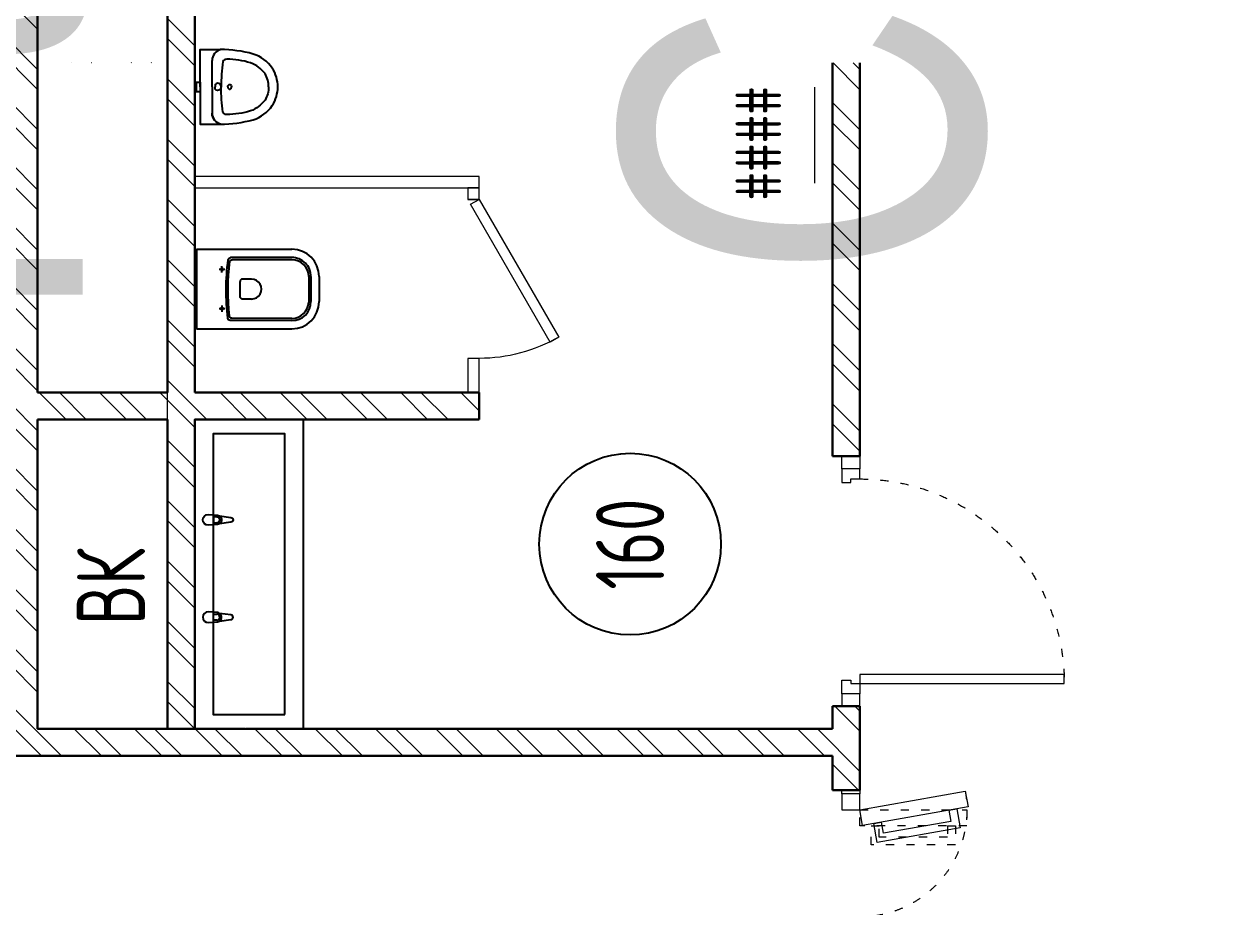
# Model space of a CAD drawing. Header units: millimetres. Extents: x -136099598 to 11807193, y 0 to 779331.
# Drawn here: x -136088178 to -136082895, y 221073 to 224959 of the extents above; entities that cross this region are included whole.
import ezdxf
from ezdxf import colors
from ezdxf.entities.mleader import LeaderData, LeaderLine
from ezdxf.enums import TextEntityAlignment as Align
from ezdxf.math import Vec2, Vec3

# ---------------------------------------------------------------- set-up
doc = ezdxf.new("R2018")
doc.units = ezdxf.units.MM
doc.header["$MEASUREMENT"] = 0
doc.linetypes.add('ACAD_ISO03W100', pattern=[30, 12, -18])
doc.layers.get('0').update_dxf_attribs({"color": 250, "lineweight": 9})
for name, color, linetype, lineweight in [('_0', 250, 'Continuous', 9), ('АР_Двери', 5, 'Continuous', 18), ('АР_Маркер экспликации', 239, 'Continuous', 13), ('АР_Номер помещения', 1, 'Continuous', 25), ('АР_Отметки', 250, 'Continuous', 15), ('АР_Перегородки витражные', 152, 'Continuous', 13), ('АР_Перегородки кирпич', 244, 'Continuous', 30), ('АР_Перегородки сантехнические', 216, 'Continuous', 9), ('АР_Перегородки_кирпич_Штрих', 244, 'Continuous', 5), ('АР_Помещения_площадь', 19, 'Continuous', 9)]:
    doc.layers.add(name, color=color, linetype=linetype, lineweight=lineweight)
doc.layers.add('АР_Названия помещений', color=124, linetype='Continuous', lineweight=5, plot=False)
doc.layers.add('АР_Отверстия', color=251, linetype='Continuous')
doc.layers.add('ТХ_сантехника', color=253, linetype='Continuous')
doc.styles.add('ICOCPEUR', font='isocpeur.ttf')
doc.styles.add('ISOCPEUR', font='isocpeur.ttf', dxfattribs={"width": 0.7})
doc.styles.get("Standard").update_dxf_attribs({"font": 'isocpeur.ttf'})

# ---------------------------------------------------------------- blocks, each defined once
blk = doc.blocks.new('*U7')
for points in [[(-55, -80), (-55, 0), (-115, 0), (-115, -40), (-100, -40), (-100, -80), (-55, -80)], [(0, 0), (0, -80), (-55, -80), (-55, 0), (0, 0)], [(-1100, -1.70530256582424e-13), (-1100, -80.00000000000017), (-1045, -80.00000000000017), (-1045, -1.70530256582424e-13), (-1100, -1.70530256582424e-13)], [(-1045, -80.00000000000017), (-1045, -1.70530256582424e-13), (-985, -1.70530256582424e-13), (-985, -40.00000000000017), (-1000, -40.00000000000017), (-1000, -80.00000000000017), (-1045, -80.00000000000017)]]:
    blk.add_lwpolyline(points)
blk.add_lwpolyline([(-100, -80), (-99.99999999999986, -980), (-139.9999999999999, -980), (-140, -80)], close=True)
at = {"linetype": 'ACAD_ISO03W100', "ltscale": 3}
blk.add_arc((-100, -80), 900.0000000000002, 180, 270, dxfattribs=at)
blk = doc.blocks.new('*U12')
for p, q in [((0, 0), (0, 49.99999999999997)), ((700, -3.774758283725532e-15), (700, 49.99999999999996))]:
    blk.add_line(p, q)
blk.add_lwpolyline([(0, 1.4210854715202e-14), (606.2177826491072, -349.9999999999998), (628.092782649107, -312.1113885844306), (21.875, 37.88861141556917)], close=True)
blk.add_arc((0, 0), 699.9999999999998, 330.0000000000085, 7.016709298534877e-15)
blk = doc.blocks.new('_DotSmall')
at = {"color": 0, "linetype": 'ByBlock', "const_width": 0.5}
blk.add_lwpolyline([(-0.0625, 0, 1), (0.0625, 0, 1)], format="xyb", close=True, dxfattribs=at)
blk = doc.blocks.new('унитаз поликлиники')
for p, q in [((0, 175.0000000000002), (0, -175.0000000000002)), ((0, 175), (420, 175)), ((420, 138.7140846226539), (149.5783947814593, 138.7140846226539)), ((420, 129), (156.7708916987863, 128.6947987100866)), ((125.6120020395715, 86.65309879256529), (99.54435587919897, 86.65309879256529)), ((112.3925950961525, 73.10633269583923), (112.3925950961525, 100.1998648888257)), ((493.9712139845033, 57.06385601698344), (493.9712139845033, -57.06385601697843)), ((503.999999999694, 55.00022672359819), (504, -54.99999999976626)), ((540, 55), (540, -55)), ((191.9062512759224, -33.70112225765479), (191.9062512759224, 33.70086718935636)), ((242.4404502270149, 43.73651019929093), (201.8725803082448, 43.73651019929093)), ((242.4404502270149, -43.73676526706549), (201.8725803082448, -43.73676526706549)), ((125.5166089892259, -86.5183978031564), (99.44897864899713, -86.48967862475547)), ((112.3121347758092, -72.95707587784273), (112.282285361212, -100.0505916278053)), ((420, -139), (147.8638372268865, -138.7268586217251)), ((420, -129), (155.1814843298739, -128.6950537779776)), ((0, -175), (420, -175))]:
    blk.add_line(p, q)
for centre, radius, start, end in [((420, 55), 120, 0, 90), ((420.4860874894543, 55.20134403063184), 83.51415522076329, 359.861865640253, 90.33348740461295), ((420, 55), 74, 0, 90), ((242.4404502270149, -0.0001275341201107949), 43.73663773336648, 270, 90), ((420, -55), 120, 270, 0), ((420, -55), 84, 270, 0), ((420.0000000000005, -55.00000000000023), 73.99999999999977, 270, 358.4018165566912)]:
    blk.add_arc(centre, radius, start, end)
at = {"extrusion": (0, 0, -1)}
for centre, major_axis, ratio, start_param, end_param in [((1158.06257319661, -0.0001275341201107949), (-731.0106498963555, -726.449596775183), 0.9937751111245587, 0.6598491803284507, 0.910919136193018), ((984.1422315649793, -0.0001275341201107949), (-23.40018430090171, -941.4133244262395), 0.8972800535149483, 1.42225774313891, 1.677846830341707), ((149.5158196882217, 127.3348454206425), (-5.639474792591372, -10.54905920003566), 0.8213730805515044, 1.269211342410273, 2.570669150556824), ((154.4364780247083, 119.7958318011661), (-5.610534641830925, -7.716306582968154), 0.7980925127033731, 1.232924341648666, 2.686722882739946), ((201.9351554014825, -33.4519114207651), (4.122340877798591, -9.490584745542167), 0.9647969637839732, 0.4292600198093375, 1.943413251271767), ((147.9264123201242, -127.4729975277733), (5.417041441869642, -10.44430136326478), 0.8364427514803542, 0.5611398427268642, 1.877576555759112), ((155.244059423228, -117.4864474327478), (5.303740529548787, -10.40618587121702), 0.8429843284803838, 0.5499024529424461, 1.881899719380306)]:
    blk.add_ellipse(centre, major_axis=major_axis, ratio=ratio, start_param=start_param, end_param=end_param, dxfattribs=at)
at = {"extrusion": (0, 0, -0.9999999999999998)}
blk.add_ellipse((112.3925950961525, 86.7676048639405), major_axis=(3.546847614444126, 3.546847614444128), ratio=0.9999999999995854, start_param=5.504024733397926, end_param=11.78721004057751, dxfattribs=at)
for centre, major_axis, ratio, start_param, end_param in [((201.9351554014825, 33.45165635299054), (4.122340877798588, 9.490584745542174), 0.9647969637839732, 0.4292600198093375, 1.943413251271767), ((112.2970839152217, -86.61833975484478), (3.542937838331404, -3.550753085458856), 0.9999999999995854, 5.504024733397926, 11.78721004057751)]:
    blk.add_ellipse(centre, major_axis=major_axis, ratio=ratio, start_param=start_param, end_param=end_param)
blk = doc.blocks.new('Писуар')
for points in [[(0, 52.94028954673558), (116.4686370022828, 52.94028954673558, 0.3288676504273428), (164.1148975943215, 89.99849222938064, 0.06699893116058607), (144.5155793420272, 233.5217105695046, 0.1722094793049764), (82.36512113403296, 318.0519670632493, 0.1432854428549363), (0, 341.9776548054069, 0.1432854428549363), (-82.36512113403296, 318.0519670632493, 0.1722094793049764), (-144.5155793420272, 233.5217105695046, 0.06699893116058607), (-164.1148975943215, 89.99849222938064)], [(-58.2343185020145, 285.8775635522325, 0.1373961816874208), (-105.8805790944025, 222.3492160912137)], [(58.2343185020145, 285.8775635522325, -0.1373961816874208), (105.8805790944025, 222.3492160912137)], [(-164.1148975943215, 89.99849222938064, 0.3288676504273428), (-116.4686370022828, 52.94028954673558, 7.999999999949305)], [(0, 92.64737713869545, 0.4199956144459171), (-15.88208686397411, 76.76529027472134, 0.1514920714975723), (-10.58805790927727, 66.17723236532765), (0, 66.17723236532765)], [(0, 92.64737713869545, -0.4199956144459171), (15.88208686397411, 76.76529027472134, -0.1514920714975723), (10.58805790927727, 66.17723236532765), (0, 66.17723236532765)]]:
    blk.add_lwpolyline(points, format="xyb")
for points in [[(0, 0), (-164.1148975943215, 0), (-164.1148975943215, 89.99849222938064)], [(0, 52.94028954673558), (-116.4686370022828, 52.94028954673558)], [(0, 0), (164.1148975943215, 0), (164.1148975943215, 89.99849222938064)]]:
    blk.add_lwpolyline(points)
blk.add_lwpolyline([(-21.17611581820529, 0), (21.17611581925303, 0), (21.17611581925303, -15.88208686409052), (-21.17611581820529, -15.88208686409052)], close=True)
for centre, radius, start, end in [((0, 187.055689733359), 114.7039606834222, 90, 120.5102374068071), ((282.2716892509488, 110.1030908932153), 404.0561545671565, 163.8711539522828, 178.9692582618215), ((2.647014477988705, 912.0894989152439), 819.4463970433259, 262.0157644325797, 269.8149201434025)]:
    blk.add_arc(centre, radius, start, end)
at = {"extrusion": (0, 0, -1)}
for centre, radius, start, end in [((0, 187.055689733359), 114.7039606834222, 90, 120.5102374068071), ((282.2716892509488, 110.1030908932153), 404.0561545671565, 163.8711539522828, 178.9692582618215), ((2.647014477988705, 912.0894989152439), 819.4463970433259, 262.0157644325797, 269.8149201434025)]:
    blk.add_arc(centre, radius, start, end, dxfattribs=at)
for points, start_tangent, end_tangent in [([(-121.7190838767565, 117.3716032092052), (-111.1746080475859, 100.5865501387743)], (0.01403744405624366, -0.999901470228126), (0.9741290849035146, -0.2259923139070027)), ([(121.7190838767565, 117.3716032092052), (111.1746080475859, 100.5865501387743)], (-0.01403744405624366, -0.999901470228126), (-0.9741290849035146, -0.2259923139070027))]:
    blk.add_spline(points, degree=3, dxfattribs=dict(start_tangent=start_tangent, end_tangent=end_tangent))
for points in [[(-10.58805790869519, 132.350723866839), (-10.58805790869519, 137.6447528214194), (-5.29402895399835, 137.6447528214194), (5.820766091346741e-10, 137.6447528214194)], [(5.820766091346741e-10, 121.7626659574453), (-5.29402895399835, 121.7626659574453), (-10.58805790869519, 127.0566949121421), (-10.58805790869519, 132.350723866839)], [(10.58805790985934, 132.350723866839), (10.58805790985934, 137.6447528214194), (5.294028955162503, 137.6447528214194), (5.820766091346741e-10, 137.6447528214194)], [(5.820766091346741e-10, 121.7626659574453), (5.294028955162503, 121.7626659574453), (10.58805790985934, 127.0566949121421), (10.58805790985934, 132.350723866839)], [(164.1148975943215, 89.99849222938064), (158.8208686397411, 68.8223764107097), (137.6447528209537, 52.94028954673558), (116.4686370022828, 52.94028954673558)]]:
    blk.add_open_spline(points, degree=3)
blk = doc.blocks.new('смеситель короткий')
for p, q in [((41.95281027909368, 21.00000000011642), (0, 25)), ((24.91040886752307, 13.60000000009313), (39.78100593853742, 13.60000000009313)), ((24.91040886752307, -13.59999999997672), (24.91040886752307, 13.60000000009313)), ((104.4000000003725, 11.10000000009313), (51.46626196149737, 17.72976797923911)), ((0, -25), (41.95281027909368, -21)), ((39.78100593853742, -13.59999999997672), (24.91040886752307, -13.59999999997672)), ((51.46626196149737, -17.72976797923911), (104.4000000003725, -11.09999999997672))]:
    blk.add_line(p, q)
for centre, major_axis, ratio, start_param, end_param in [((0, 0), (-17.67766952966472, 17.67766952966472), 0.9999999999998838, -0.7853981633975065, 2.356194490192287), ((39.78100593853742, 0), (9.616652224137074, 9.616652224137077), 0.9999999999997804, 3.926990816987351, 7.068583470577144), ((40.05289184302092, 0), (-14.90989084578103, 14.90989084578102), 0.9999999999992423, -1.357360455577257, -0.8756248293274875), ((40.05289184302092, 0), (14.90989084570516, 14.90989084570517), 1, 4.498953109162998, 6.496621178401278), ((103.0097633138648, 8.731149137020111e-11), (7.910207267981215, 7.910207267981219), 0.9999999999993545, 4.051588559454646, 6.943985728119452), ((40.05289184302092, 0), (14.90989084573811, 14.90989084573811), 0.9999999999988525, 4.017217482909098, 4.498953109156932)]:
    blk.add_ellipse(centre, major_axis=major_axis, ratio=ratio, start_param=start_param, end_param=end_param)
blk = doc.blocks.new('раковина')
at = {"layer": 'ТХ_сантехника'}
for points in [[(968510.1579357886, -25225.58510438583), (968510.4086821892, -23803.9982091662), (968010.4086821892, -23803.9982091662), (968010.1579357886, -25225.58510438583)], [(968425.1579357886, -25160.58510438583), (968425.4086821892, -23868.9982091662), (968095.4086821892, -23868.9982091662), (968095.1579357886, -25160.58510438583)]]:
    blk.add_lwpolyline(points, close=True, dxfattribs=at)
at = {"layer": 'ТХ_сантехника', "ltscale": 100, "xscale": -1, "rotation": 180}
blk.add_blockref('смеситель короткий', (968072.0995176868, -24264.83472935457), dxfattribs=at)
at = {"layer": 'ТХ_сантехника', "ltscale": 100}
blk.add_blockref('смеситель короткий', (968072.0995176868, -24712.7099168702), dxfattribs=at)
blk = doc.blocks.new('*U48')
at = {"color": 7, "style": 'ISOCPEUR', "width": 0.7, "flags": 1}
blk.add_attdef('КАТЕГОРИЯ', (-499.1655280450395, -2092.186355050572), '', height=250, dxfattribs=at)
at = {"layer": 'АР_Номер помещения', "color": 7, "style": 'ISOCPEUR', "width": 0.7}
blk.add_attdef('НОМЕР_ПОМЕЩЕНИЯ', text='', height=300, dxfattribs=at).set_placement((-225.8023141991905, -1892.305244860267), align=Align.MIDDLE_CENTER)
at = {"layer": 'АР_Помещения_площадь', "color": 7, "lineweight": 30, "width": 0.7, "flags": 104}
blk.add_attdef('ИМЯ_ПОМЕЩЕНИЯ', text='', height=100, dxfattribs=at).set_placement((157.6277002443094, 1217.141369806137), align=Align.MIDDLE_CENTER)
at = {"layer": 'АР_Помещения_площадь', "color": 7, "style": 'ISOCPEUR', "width": 0.7}
blk.add_attdef('ПЛОЩАДЬ_ПОМЕЩЕНИЯ', text='', height=200, dxfattribs=at).set_placement((870.3169541047641, -3889.041226194024), align=Align.MIDDLE_RIGHT)
blk = doc.blocks.new('*U50')
at = {"layer": 'АР_Номер помещения', "color": 7}
blk.add_circle((1027.719058644459, 3747.195448254171), 400, dxfattribs=at)
at = {"layer": 'АР_Помещения_площадь', "color": 7}
blk.add_line((3037.965397160354, 2935.877906606682), (2615.61704077886, 2935.877906606682), dxfattribs=at)
at = {"color": 7, "style": 'ISOCPEUR', "width": 0.7, "flags": 1}
blk.add_attdef('КАТЕГОРИЯ', (-499.1655280450395, -2092.186355050572), '', height=250, dxfattribs=at)
at = {"layer": 'АР_Номер помещения', "color": 7, "style": 'ISOCPEUR', "width": 0.7}
blk.add_attdef('НОМЕР_ПОМЕЩЕНИЯ', text='', height=300, dxfattribs=at).set_placement((1027.719058641549, 3747.195448254171), align=Align.MIDDLE_CENTER)
at = {"layer": 'АР_Помещения_площадь', "color": 7, "style": 'ISOCPEUR', "width": 0.7}
blk.add_attdef('ПЛОЩАДЬ_ПОМЕЩЕНИЯ', text='', height=200, dxfattribs=at).set_placement((3042.85155513354, 3182.383436574031), align=Align.MIDDLE_RIGHT)
at = {"layer": 'АР_Помещения_площадь', "color": 7, "lineweight": 30, "width": 0.7, "flags": 104}
blk.add_attdef('ИМЯ_ПОМЕЩЕНИЯ', text='', height=100, dxfattribs=at).set_placement((157.6277002443094, 1217.141369806137), align=Align.MIDDLE_CENTER)
blk = doc.blocks.new('1700-3')
for points in [[(-476.2561586545376, 1526.041877320866), (-12.13058800625615, 1444.204016778862), (0, 1513.000000000015), (-464.1255706482814, 1594.837860542019)], [(0, -13), (-1050.701037039408, -104.9244294936596), (-1056.78949948028, -35.33298535108734), (-6.088462440708092, 56.59144414252825)]]:
    blk.add_lwpolyline(points, close=True)
for points in [[(80, 1600.000000000015), (0, 1600.000000000015), (0, 1583.000000000015), (80, 1583.000000000015), (80, 1600.000000000015)], [(0, 1583.000000000015), (80, 1583.000000000015), (80, 1513.000000000015), (50, 1513.000000000015), (50, 1513.000000000015), (0, 1513.000000000015), (0, 1583.000000000015)], [(-392.1956552634247, 1511.219742561078), (-426.6639266188386, 1517.297428779418), (-441.3992372895275, 1433.729329266512), (-76.10628632755558, 1369.318326149302), (-61.37097565686662, 1452.886425662208), (-95.83924701230725, 1458.964111880553)], [(-392.1956552634247, 1511.219742561078), (-400.8532797157443, 1462.119914403594), (-104.4968714646268, 1409.86428372307), (-95.83924701230734, 1458.964111880553)], [(-971.9025444605915, -27.90633910566137), (-1006.769358893734, -30.95679010174195), (-1014.165157475821, 53.5775745122065), (-63.29399592736806, 136.7680216191447), (-55.89819734544509, 52.2336570052403), (-90.76501177867341, 49.18320600915217)], [(-971.9025444605919, -27.90633910565656), (-976.2478920464354, 21.76121107508555), (-95.11035936448361, 98.85075618983782), (-90.76501177867299, 49.18320600914736)], [(0, -83), (80, -83), (80, -13), (50, -13), (50, -13), (0, -13), (0, -83)], [(80, -100), (0, -100), (0, -83), (80, -83), (80, -100)]]:
    blk.add_lwpolyline(points)
at = {"linetype": 'ACAD_ISO03W100', "ltscale": 3}
for points in [[(-471.2854556929224, 1443.142727846411), (0, 1443.142727846411), (0, 1513.000000000015), (-471.2854556929224, 1513.000000000015)], [(0, -13), (-1054.714544307331, -12.99999999778794), (-1054.714544307331, 56.85727215581591), (1.600852783667506e-10, 56.85727215354564)]]:
    blk.add_lwpolyline(points, close=True, dxfattribs=at)
for points in [[(-385.9281835410744, 1443.142727846411), (-420.9281835410608, 1443.142727846411), (-420.928183541094, 1358.285455696284), (-50.00000000003325, 1358.285455696284), (-50.00000000000006, 1443.142727846411), (-85.00000000001363, 1443.142727846411)], [(-385.9281835410745, 1443.142727846411), (-385.9281835410804, 1393.285455696284), (-85.00000000001961, 1393.285455696284), (-85.0000000000137, 1443.142727846411)], [(-969.5033349099207, 56.85727215578422), (-1004.503334909845, 56.85727215586533), (-1004.503334909845, 141.7145443094692), (-49.9999999998207, 141.7145443071989), (-49.99999999998079, 56.85727215365327), (-84.99999999999099, 56.85727215373439)], [(-969.5033349099207, 56.85727215578905), (-969.5033349098445, 106.714544309391), (-84.99999999988664, 106.7145443072772), (-84.99999999999099, 56.85727215372955)]]:
    blk.add_lwpolyline(points, dxfattribs=at)
for centre, radius, start, end in [((0, 1513.000000000015), 471.2854556929224, 170, 269.999999999991), ((-2.398792275926098e-10, -13), 1054.714544307091, 89.99999999999099, 181.2023287772808)]:
    blk.add_arc(centre, radius, start, end, dxfattribs=at)
blk = doc.blocks.new('A$C13decc58')
at = {"layer": 'АР_Перегородки_кирпич_Штрих', "ltscale": 100}
h = blk.add_hatch(dxfattribs=at)
h.set_pattern_fill('ANSI32', color=256, scale=500)
h.set_pattern_definition([(45, (-939486.717180345, 101324.7361426509), (-132.5825214724777, 132.5825214724777), []), (45, (-939398.328832845, 101324.7361426509), (-132.5825214724777, 132.5825214724777), [])])
h.paths.add_polyline_path([(27109.95249125434, 62939.65414995351), (27485.3831070216, 62939.65414995351), (27485.38310702171, 63958.29236259183), (27365.38310702171, 63958.29236259183), (27365.38310702171, 63059.65414995351), (26650.3831070216, 63059.65414995351), (26650.3831070216, 63958.29236259183), (26530.3831070216, 63958.29236259183), (26530.38310702171, 55128.27387107816), (26380.41575254293, 55128.26148862904), (26380.4256606586, 55008.26148833311), (26749.34679586001, 55008.26148882776), (26749.33649185221, 55128.29236237856), (26650.69707370322, 55128.28380642727), (26650.52025073575, 57936.09088296874), (28010.24071983411, 57936.08905841678), (28010.36879220113, 56683.76769915456), (28130.36761090084, 56683.76862671738), (28130.3783601106, 57936.10556972818), (31830.37065872049, 57936.13872088841), (31830.37727124925, 57936.08996173402), (33500.39894772423, 57936.11687847436), (33500.43596219912, 55128.26928142749), (33401.11958292802, 55128.26588595624), (33401.1216271983, 55008.2658859737), (35580.38310702192, 55008.26782155759), (35580.38106275164, 55128.29236257437), (33620.43596232164, 55128.26077296445), (33620.39984659018, 59789.99868521583), (33500.37450893226, 59789.99710331392), (33500.39905558017, 58056.08833311067), (33500.39444178535, 57927.93213527417), (33500.39444178535, 58627.92550267524), (33500.39444178535, 58627.92626330804), (33498.46704858239, 58056.08833311067), (31950.37059557601, 58056.08740268217), (31950.37059557601, 58627.92697025114), (31830.37059557601, 58627.92697025114), (31830.37059557601, 58056.11847479898), (30825.37685129885, 58056.11113377044), (30825.37685129885, 58627.92697025114), (30825.16847606725, 58627.92697025114), (30825.21692030854, 58056.09615289734), (29583.10118842614, 58056.09193878982), (29579.46787032182, 58627.92697025114), (29580.38310702171, 58627.92697025114), (29580.38388650972, 58056.09514433087), (28865.38148148192, 58056.08682736196), (28865.38070199391, 58627.92639409704), (28865.3807020027, 58627.92697025114), (28865.38148147313, 58056.0931763082), (28130.37907643654, 58056.08364612772), (28130.37829696611, 58627.92559418955), (28010.37829696611, 58627.92559419398), (28010.37829696611, 57716.39791162091), (28010.37829696611, 58627.9269702509), (28010.25081114625, 58056.0894640272), (26650.5107191306, 58056.08946402755), (26650.61858203285, 58627.92697025114), (33500.38982801291, 58627.92081464909), (33500.3882460637, 58747.92446512578), (29700.38310705192, 58747.91561606969), (29700.38310702171, 59789.99884481635), (29580.3802808972, 59789.99852549424), (29580.38310702686, 58747.9250315933), (26650.54009036242, 58747.92697025114), (26650.3831070216, 62939.65414995351), (26989.95249125434, 62939.65414995351), (26989.95249125434, 61738.02057575132), (26650.3831070216, 61738.02057575132), (26989.95249125434, 61738.02057575132), (26989.95249125434, 60837.99527987151), (26650.38310702171, 60837.99527987151), (26650.38310702171, 60717.99527987151), (26989.95249125434, 60717.99527987151), (26989.95249125434, 58747.92697025114), (27109.95249125434, 58747.92697025114)])
h = blk.add_hatch(dxfattribs=at)
h.set_pattern_fill('ANSI32', color=256, scale=500)
h.set_pattern_definition([(45, (-923457.4973512699, 112940.1624824451), (-132.5825214724777, 132.5825214724777), []), (45, (-923369.1090037699, 112940.1624824451), (-132.5825214724777, 132.5825214724777), [])])
h.paths.add_polyline_path([(29580.38453737833, 55128.2607754349), (27849.34600408078, 55128.26074241975), (27849.34679594269, 55008.24895779544), (29580.3816766651, 55008.26056355739)])
at = {"layer": '_0', "ltscale": 100}
blk.add_line((28010.37842325508, 58056.08740268217), (32427.02907423937, 58056.08740268217), dxfattribs=at)
at = {"layer": 'АР_Перегородки кирпич', "linetype": 'Continuous', "ltscale": 100}
blk.add_line((28010.37829696611, 58627.92697025114), (26650.38310702177, 58627.92697025114), dxfattribs=at)
for points in [[(26530.38310702171, 55128.27387107816), (26530.38310702183, 63958.29236259183)], [(28010.37842325508, 58627.92675483739), (26650.38310702177, 58627.92731286446), (26650.3831070218, 58056.09152537258), (28010.37842325508, 58056.08740268217)], [(28010.37842325508, 58056.08740268217), (28010.37842325508, 58627.92675483739)], [(31014.30618092214, 58627.92564385175), (28130.37842325508, 58627.92537878035)], [(28130.37842325508, 58627.92537878035), (28130.37842325508, 58056.08740268217)], [(28130.37842325508, 58056.08740268217), (31101.80455490929, 58056.09714828071)], [(28010.37786354803, 57936.09094723186), (26650.38310702183, 57936.08899415354)], [(28010.37947826704, 56683.76815992338), (28010.37783711249, 57936.09094723186)], [(28130.37829696611, 57936.1221453083), (28130.37829696611, 56683.76815992338)], [(31830.37059557601, 57936.1221453083), (28130.37842325508, 57936.1221453083)], [(26650.38310702183, 57713.35289562761), (26650.38310702183, 55128.28377919388)], [(28130.37947826704, 56683.76815992338), (28010.37947826704, 56683.76815992338)], [(26380.41575254293, 55128.26148862904), (26530.38310702171, 55128.27387107816)], [(26380.42566065854, 55008.26148903812), (26380.41575254293, 55128.26148862904)], [(26650.38310702183, 55128.28377919388), (26749.33649185221, 55128.29236237856)], [(26749.33649185221, 55128.29236237856), (26749.34639996782, 55008.29236278764)], [(27849.34600407587, 55128.2614888252), (29580.38310702171, 55128.26037951862)], [(27849.34679586001, 55008.26148882776), (27849.34600407587, 55128.2614888252)], [(26749.34639996782, 55008.29236278764), (26380.42566065854, 55008.26148903812)], [(29580.38310702171, 55008.26037952129), (27849.34679594269, 55008.24895779544)]]:
    blk.add_lwpolyline(points, dxfattribs=at)
at = {"layer": 'АР_Перегородки кирпич', "ltscale": 100}
blk.add_lwpolyline([(26650.3831070218, 57716.39791162149), (26650.38310702177, 58627.92697025114)], dxfattribs=at)
at = {"layer": 'АР_Перегородки сантехнические', "lineweight": 0}
for points in [[(29080.35975774369, 57936.12248710648), (29030.35975774835, 57936.12180351012), (29030.37898071544, 56683.74774290819), (29080.37898071078, 56683.74842650455)], [(28130.37913646887, 56733.73589833686), (28130.37982006522, 56683.73589834152), (28279.90510808941, 56683.7486633457), (28279.90442449294, 56733.74866334104)], [(28979.904424493, 56733.74615876167), (28979.90510808936, 56683.74615876633), (29030.37898056259, 56683.75892377051), (29030.37829696611, 56733.75892376585)]]:
    blk.add_lwpolyline(points, close=True, dxfattribs=at)
at = {"layer": 'АР_Двери', "lineweight": 30, "xscale": -1}
blk.add_blockref('*U12', (28979.90476629118, 56683.74791930802), dxfattribs=at)
at = {"layer": 'АР_Двери', "xscale": -1}
blk.add_blockref('*U7', (26749.34679586001, 55088.26148882776), dxfattribs=at)
at = {"layer": 'АР_Маркер экспликации', "color": 7}
ref = blk.add_blockref('*U48', (28573.36742187306, 63484.65666040068), dxfattribs=at)
lines = blk.add_mtext('\\W0.8000;Раздевальная', dxfattribs={"layer": 'АР_Названия помещений', "insert": (28421.79821800464, 60006.1099042393), "char_height": 1576.782207337004, "width": 926.9399707174232, "attachment_point": 1})
ref.add_attrib('ИМЯ_ПОМЕЩЕНИЯ', '', (28421.79821800464, 60006.1099042393), dxfattribs={"flags": 104}).embed_mtext(lines)
ref = blk.add_blockref('*U50', (26435.07915936309, 52272.41445598518), dxfattribs=at)
ref.add_attrib('НОМЕР_ПОМЕЩЕНИЯ', '160', dxfattribs={"layer": 'АР_Номер помещения', "color": 7, "height": 300, "style": 'ISOCPEUR', "width": 0.7}).set_placement((27462.79821800463, 56019.60990423936), align=Align.MIDDLE_CENTER)
lines = blk.add_mtext('\\W0.8000;Санузел для мальчиков', dxfattribs={"layer": 'АР_Названия помещений', "insert": (28622.79821800464, 56058.6099042393), "char_height": 1591.213812201546, "width": 1145.825793036325, "attachment_point": 1})
ref.add_attrib('ИМЯ_ПОМЕЩЕНИЯ', '', (28622.79821800464, 56058.6099042393), dxfattribs={"flags": 104}).embed_mtext(lines)
ref.add_attrib('ПЛОЩАДЬ_ПОМЕЩЕНИЯ', '####', dxfattribs={"layer": 'АР_Помещения_площадь', "color": 7, "height": 200, "style": 'ISOCPEUR', "width": 0.7}).set_placement((29477.93071449663, 55454.79789255922), align=Align.MIDDLE_RIGHT)
at = {"layer": 'АР_Перегородки витражные', "xscale": -1, "rotation": 270}
blk.add_blockref('1700-3', (24780.4256606586, 55008.29225204024), dxfattribs=at)
at = {"layer": 'ТХ_сантехника', "xscale": 0.9566550043806278, "yscale": 0.9566550043806278, "zscale": 0.9566550043806278, "rotation": 270}
blk.add_blockref('раковина', (50782.57845577283, 983987.9601457173), dxfattribs=at)
at = {"layer": 'ТХ_сантехника', "rotation": 270.0015666875582}
blk.add_blockref('унитаз поликлиники', (28585.0739817908, 57928.67671832209), dxfattribs=at)
at = {"layer": 'ТХ_сантехника', "ltscale": 100, "rotation": 180.0015666875582}
blk.add_blockref('Писуар', (29474.86670361893, 57912.79326406587), dxfattribs=at)
at = {"layer": 'АР_Отверстия', "ltscale": 100, "insert": (27274.99476800981, 58305.55207843869), "char_height": 300, "attachment_point": 5, "line_spacing_factor": 0.7, "style": 'ICOCPEUR'}
blk.add_mtext('\\A1;{\\W0.7;ВК}', dxfattribs=at)
at = {"layer": 'АР_Отметки'}
ml = blk.add_multileader_mtext('Standard', dxfattribs=at)
ml.set_content('-0,010', color=256, style='ISOCPEUR')
ml.set_leader_properties(color=256, linetype='Continuous', lineweight=-1)
ml.set_arrow_properties(name='DOTSMALL')
ml.build(insert=Vec2(0, 0))
ml.multileader.update_dxf_attribs({"has_text_frame": 1, "text_left_attachment_type": 4, "text_right_attachment_type": 4, "dogleg_length": 100, "arrow_head_size": 180})
ctx = ml.context
ctx.base_point, ctx.char_height, ctx.arrow_head_size, ctx.landing_gap_size, ctx.plane_origin = Vec3(37116.12529487745, 68979.61899858073, 2.299351988461806e-08), 250, 180, 50, Vec3(37034.73184502823, 67778.72147311713, 2.299351988461806e-08)
ctx.left_attachment, ctx.right_attachment = 4, 4
notes = []
notes.append((ctx, [(0, (0, 0, 0), (0, 0), (1, 0), 1, [])]))
ctx.mtext.insert, ctx.mtext.width, ctx.mtext.line_spacing_style, ctx.mtext.flow_direction = Vec3(37166.12529487745, 69379.61899858073, 2.299351988461806e-08), 852.6970314602484, 2, 5
ml = blk.add_multileader_mtext('Standard', dxfattribs=at)
ml.set_content('0,000', color=256, style='ISOCPEUR')
ml.set_leader_properties(color=256, linetype='Continuous', lineweight=-1)
ml.set_arrow_properties(name='DOTSMALL')
ml.build(insert=Vec2(0, 0))
ml.multileader.update_dxf_attribs({"has_text_frame": 1, "text_left_attachment_type": 4, "text_right_attachment_type": 4, "dogleg_length": 100, "arrow_head_size": 180})
ctx = ml.context
ctx.base_point, ctx.char_height, ctx.arrow_head_size, ctx.landing_gap_size, ctx.plane_origin = Vec3(36698.10734045901, 66870.89629536273, 1.149675994230903e-08), 250, 180, 50, Vec3(36616.7138906098, 65669.99876989913, 1.149675994230903e-08)
ctx.left_attachment, ctx.right_attachment = 4, 4
notes.append((ctx, [(0, (0, 0, 0), (0, 0), (1, 0), 1, [])]))
ctx.mtext.insert, ctx.mtext.width, ctx.mtext.line_spacing_style, ctx.mtext.flow_direction = Vec3(36748.10734045901, 67270.89629536273, 1.149675994230903e-08), 852.6970314602484, 2, 5
ml = blk.add_multileader_mtext('Standard', dxfattribs=at)
ml.set_content('+1,975', color=256, style='ISOCPEUR')
ml.set_leader_properties(color=256, linetype='Continuous', lineweight=-1)
ml.set_arrow_properties(name='DOTSMALL')
ml.build(insert=Vec2(0, 0))
ml.multileader.update_dxf_attribs({"has_text_frame": 1, "text_left_attachment_type": 4, "text_right_attachment_type": 4, "dogleg_length": 100, "arrow_head_size": 180})
ctx = ml.context
ctx.base_point, ctx.char_height, ctx.arrow_head_size, ctx.landing_gap_size, ctx.plane_origin = Vec3(41925.21950890985, 65726.83752085234, 1.149675994230903e-08), 250, 180, 50, Vec3(41843.82605906064, 64525.93999538873, 1.149675994230903e-08)
ctx.left_attachment, ctx.right_attachment = 4, 4
notes.append((ctx, [(0, (0, 0, 0), (0, 0), (1, 0), 1, [])]))
ctx.mtext.insert, ctx.mtext.width, ctx.mtext.line_spacing_style, ctx.mtext.flow_direction = Vec3(41975.21950890985, 66126.83752085234, 1.149675994230903e-08), 852.6970314602484, 2, 5
ml = blk.add_multileader_mtext('Standard', dxfattribs=at)
ml.set_content('-0,010', color=256, style='ISOCPEUR')
ml.set_leader_properties(color=256, linetype='Continuous', lineweight=-1)
ml.set_arrow_properties(name='DOTSMALL')
ml.build(insert=Vec2(0, 0))
ml.multileader.update_dxf_attribs({"has_text_frame": 1, "text_left_attachment_type": 4, "text_right_attachment_type": 4, "dogleg_length": 100, "arrow_head_size": 180})
ctx = ml.context
ctx.base_point, ctx.char_height, ctx.arrow_head_size, ctx.landing_gap_size, ctx.plane_origin = Vec3(28121.69119349617, 65416.34291859937, 1.149675994230903e-08), 250, 180, 50, Vec3(28040.29774364695, 64215.44539313577, 1.149675994230903e-08)
ctx.left_attachment, ctx.right_attachment = 4, 4
notes.append((ctx, [(0, (0, 0, 0), (0, 0), (1, 0), 1, [])]))
ctx.mtext.insert, ctx.mtext.width, ctx.mtext.line_spacing_style, ctx.mtext.flow_direction = Vec3(28171.69119349617, 65816.34291859937, 1.149675994230903e-08), 852.6970314602484, 2, 5
ml = blk.add_multileader_mtext('Standard', dxfattribs=at)
ml.set_content('0,000', color=256, style='ISOCPEUR')
ml.set_leader_properties(color=256, linetype='Continuous', lineweight=-1)
ml.set_arrow_properties(name='DOTSMALL')
ml.build(insert=Vec2(0, 0))
ml.multileader.update_dxf_attribs({"has_text_frame": 1, "text_left_attachment_type": 4, "text_right_attachment_type": 4, "dogleg_length": 100, "arrow_head_size": 180})
ctx = ml.context
ctx.base_point, ctx.char_height, ctx.arrow_head_size, ctx.landing_gap_size, ctx.plane_origin = Vec3(25651.61963318079, 65250.82964228594, 1.149675994230903e-08), 250, 180, 50, Vec3(25570.22618333157, 64049.93211682234, 1.149675994230903e-08)
ctx.left_attachment, ctx.right_attachment = 4, 4
notes.append((ctx, [(0, (0, 0, 0), (0, 0), (1, 0), 1, [])]))
ctx.mtext.insert, ctx.mtext.width, ctx.mtext.line_spacing_style, ctx.mtext.flow_direction = Vec3(25701.61963318079, 65650.82964228594, 1.149675994230903e-08), 852.6970314602484, 2, 5
ml = blk.add_multileader_mtext('Standard', dxfattribs=at)
ml.set_content('+1,975', color=256, style='ISOCPEUR')
ml.set_leader_properties(color=256, linetype='Continuous', lineweight=-1)
ml.set_arrow_properties(name='DOTSMALL')
ml.build(insert=Vec2(0, 0))
ml.multileader.update_dxf_attribs({"has_text_frame": 1, "text_left_attachment_type": 4, "text_right_attachment_type": 4, "dogleg_length": 100, "arrow_head_size": 180})
ctx = ml.context
ctx.base_point, ctx.char_height, ctx.arrow_head_size, ctx.landing_gap_size, ctx.plane_origin = Vec3(67184.22567741433, 63069.28110459947, 1.149675994230903e-08), 250, 180, 50, Vec3(67102.83222756512, 61868.38357913587, 1.149675994230903e-08)
ctx.left_attachment, ctx.right_attachment = 4, 4
notes.append((ctx, [(0, (0, 0, 0), (0, 0), (1, 0), 1, [])]))
ctx.mtext.insert, ctx.mtext.width, ctx.mtext.line_spacing_style, ctx.mtext.flow_direction = Vec3(67234.22567741433, 63469.28110459947, 1.149675994230903e-08), 852.6970314602484, 2, 5
ml = blk.add_multileader_mtext('Standard', dxfattribs=at)
ml.set_content('0,000', color=256, style='ISOCPEUR')
ml.set_leader_properties(color=256, linetype='Continuous', lineweight=-1)
ml.set_arrow_properties(name='DOTSMALL')
ml.build(insert=Vec2(0, 0))
ml.multileader.update_dxf_attribs({"has_text_frame": 1, "text_left_attachment_type": 4, "text_right_attachment_type": 4, "dogleg_length": 100, "arrow_head_size": 180})
ctx = ml.context
ctx.base_point, ctx.char_height, ctx.arrow_head_size, ctx.landing_gap_size, ctx.plane_origin = Vec3(67976.92597944965, 56051.67990142445, 1.149675994230903e-08), 250, 180, 50, Vec3(67895.53252960043, 54850.78237596084, 1.149675994230903e-08)
ctx.left_attachment, ctx.right_attachment = 4, 4
notes.append((ctx, [(0, (0, 0, 0), (0, 0), (1, 0), 1, [])]))
ctx.mtext.insert, ctx.mtext.width, ctx.mtext.line_spacing_style, ctx.mtext.flow_direction = Vec3(68026.92597944965, 56451.67990142445, 1.149675994230903e-08), 852.6970314602484, 2, 5
for ctx, leaders in notes:
    for number, flags, end, landing, length, lines in leaders:
        leader = LeaderData()
        leader.index, (leader.has_last_leader_line, leader.has_dogleg_vector, leader.attachment_direction) = number, flags
        leader.last_leader_point, leader.dogleg_vector, leader.dogleg_length = Vec3(end), Vec3(landing), length
        for number, points, colour, breaks in lines:
            line = LeaderLine()
            line.index, line.vertices, line.color, line.breaks = number, Vec3.list(points), colors.encode_raw_color(colour), breaks
            leader.lines.append(line)
        ctx.leaders.append(leader)

msp = doc.modelspace()

# ---------------------------------------------------------------- block references
at = {"ltscale": 150, "rotation": 89.99999999999999}
msp.add_blockref('A$C13decc58', (-136029490.0077386, 195207.3540922937), dxfattribs=at)

doc.saveas('drawing.dxf')
